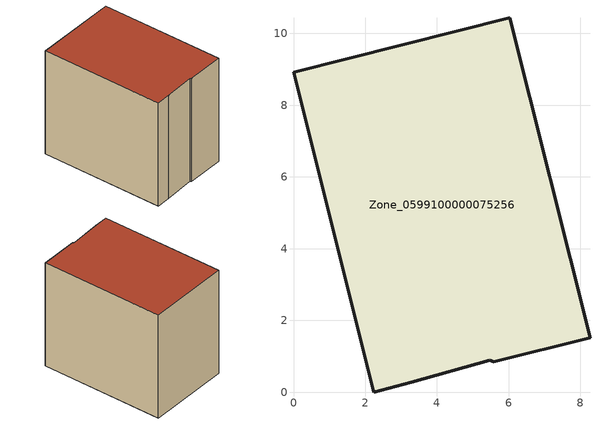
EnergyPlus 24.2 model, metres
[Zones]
Zone_0599100000075256
 floor ground (C_G): 5.59,0.84 5.46,0.89 3.28,0.27 2.24,0 0,8.92 6.03,10.43 8.27,1.51 z0
 wall outside (C_F): 5.59,0.84 8.27,1.51 6.03,10.43 0,8.92 2.24,0 3.28,0.27 5.46,0.89 5.59,0.84 z0:8.11
 roof outside (C_R): 5.46,0.89 5.59,0.84 8.27,1.51 6.03,10.43 0,8.92 2.24,0 3.28,0.27 z8.11
[BUILDING]
Pand.0599100000075256: North Axis=0; Terrain=City; Loads Convergence Tolerance Value=0.04; Temperature Convergence Tolerance Value=0.4; Solar Distribution=FullExterior; Maximum Number of Warmup Days=25; Minimum Number of Warmup Days=1
[Site:Location]
Rotterdam.The.Hague.AP_ZH_NLD Design_Conditions: Latitude=51.96; Longitude=4.45; Time Zone=1; Elevation=-4.5
[SITE:GROUNDTEMPERATURE:BUILDINGSURFACE]
18, 18, 18, 18, 18, 18, 18, 18, 18, 18, 18, 18
[MATERIAL] Thermal Absorptance=0.9; Solar Absorptance=0.7; Visible Absorptance=0.7
Name | Roughness | Thickness | Conductivity | Density | Specific Heat
G.TI.1946-1964 | MediumSmooth | 0.15 | 1 | 540 | 1210
F.TI.1946-1964 | Rough | 0.3 | 0.857143 | 1920 | 840
R.TI.1946-1964 | MediumRough | 0.2 | 0.277778 | 1500 | 1000
[CONSTRUCTION]
C_G: G.TI.1946-1964
C_F: F.TI.1946-1964
C_R: R.TI.1946-1964
[ZONE]
Zone_0599100000075256: Type=1; Multiplier=1; Ceiling Height=Autocalculate; Volume=Autocalculate; Floor Area=autocalculate; Part of Total Floor Area=Yes
[ZONEINFILTRATION:DESIGNFLOWRATE]
Infil_Zone_0599100000075256: Zone or ZoneList or Space or SpaceList=Zone_0599100000075256; Schedule=AlwaysOn; Design Flow Rate Calculation Method=Flow/Area; Flow Rate per Floor Area=0.003; Constant Term Coefficient=1; Temperature Term Coefficient=0; Velocity Term Coefficient=0; Velocity Squared Term Coefficient=0
[HVACTEMPLATE:ZONE:IDEALLOADSAIRSYSTEM]
Zone_0599100000075256: Maximum Heating Supply Air Temperature=50; Minimum Cooling Supply Air Temperature=13; Maximum Heating Supply Air Humidity Ratio=0.0156; Minimum Cooling Supply Air Humidity Ratio=0.0077; Heating Limit=NoLimit; Cooling Limit=NoLimit; Dehumidification Control Type=ConstantSensibleHeatRatio; Cooling Sensible Heat Ratio=0.7; Dehumidification Setpoint=60; Humidification Control Type=None; Humidification Setpoint=30; Outdoor Air Method=None; Outdoor Air Flow Rate per Person=0.00944; Outdoor Air Flow Rate per Zone Floor Area=0; Outdoor Air Flow Rate per Zone=0; Demand Controlled Ventilation Type=None; Outdoor Air Economizer Type=NoEconomizer; Heat Recovery Type=None; Sensible Heat Recovery Effectiveness=0.7; Latent Heat Recovery Effectiveness=0.65
[ZONECONTROL:THERMOSTAT]
ThermostatControl_Zone_0599100000075256: Zone or ZoneList=Zone_0599100000075256; Control Type Schedule=DualSetpointControlType; Control 1=Thermostat_Zone_0599100000075256; Temperature Difference Between Cutout And Setpoint=0
[THERMOSTATSETPOINT:DUALSETPOINT]
Thermostat_Zone_0599100000075256: Heating Setpoint Temperature Schedule=HeatingSetpoint_Zone_0599100000075256; Cooling Setpoint Temperature Schedule=CoolingSetpoint_Zone_0599100000075256
[SCHEDULE:COMPACT]
HeatingSetpoint_Zone_0599100000075256: Through: 12/31, For: AllDays, Until: 24:00, 21
CoolingSetpoint_Zone_0599100000075256: Through: 12/31, For: AllDays, Until: 24:00, 24
DualSetpointControlType: Through: 12/31, For: AllDays, Until: 24:00, 4
AlwaysOn: Through: 12/31, For: AllDays, Until: 24:00, 1
